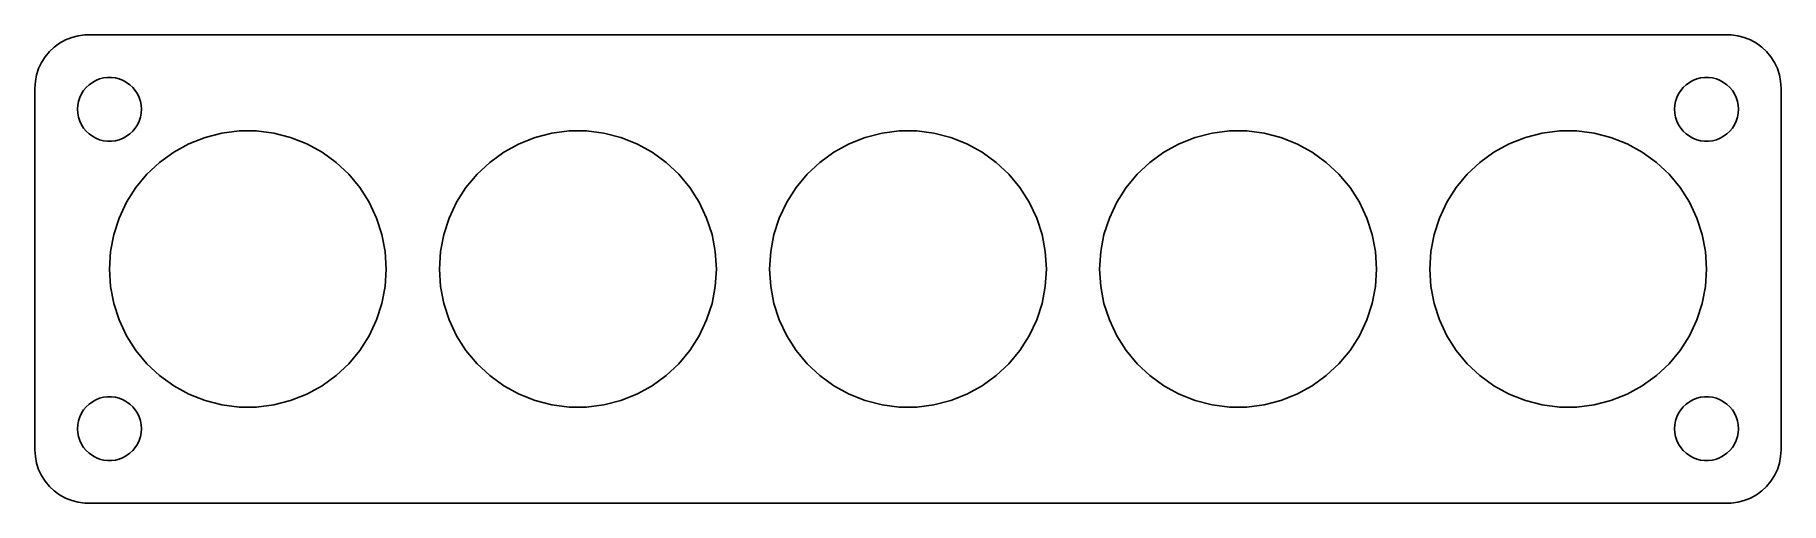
# Model space of a CAD drawing. Header units: metres. Extents: x -82 to 82, y 32 to 76.
import ezdxf

# ---------------------------------------------------------------- set-up
doc = ezdxf.new("R2010")
doc.units = ezdxf.units.M

msp = doc.modelspace()

# ---------------------------------------------------------------- linework, layer by layer
for p, q in [((-79.1289, 75.5241), (-79.6791, 75.2216)), ((-78.5451, 75.7553), (-79.1289, 75.5241)), ((-77.9369, 75.9114), (-78.5451, 75.7553)), ((-77.3139, 75.9901), (-77.9369, 75.9114)), ((77.3139, 75.9901), (-77.3139, 75.9901)), ((77.9369, 75.9114), (77.3139, 75.9901)), ((78.5451, 75.7553), (77.9369, 75.9114)), ((79.1289, 75.5241), (78.5451, 75.7553)), ((79.6791, 75.2216), (79.1289, 75.5241)), ((-81.0451, 73.9389), (-81.3815, 73.4088)), ((-80.6448, 74.4227), (-81.0451, 73.9389)), ((-80.1871, 74.8526), (-80.6448, 74.4227)), ((-79.6791, 75.2216), (-80.1871, 74.8526)), ((80.1871, 74.8526), (79.6791, 75.2216)), ((80.6448, 74.4227), (80.1871, 74.8526)), ((81.0451, 73.9389), (80.6448, 74.4227)), ((81.3815, 73.4088), (81.0451, 73.9389)), ((-81.8429, 72.2434), (-81.9606, 71.6267)), ((-81.6489, 72.8406), (-81.8429, 72.2434)), ((-81.3815, 73.4088), (-81.6489, 72.8406)), ((81.6489, 72.8406), (81.3815, 73.4088)), ((81.8429, 72.2434), (81.6489, 72.8406)), ((81.9606, 71.6267), (81.8429, 72.2434)), ((-81.9606, 71.6267), (-82, 71)), ((-82, 71), (-82, 37)), ((-77.6289, 70.4453), (-77.427, 70.7634)), ((-77.427, 70.7634), (-77.1869, 71.0536)), ((-77.1869, 71.0536), (-76.9123, 71.3115)), ((-76.9123, 71.3115), (-76.6075, 71.533)), ((-76.6075, 71.533), (-76.2773, 71.7145)), ((-76.2773, 71.7145), (-75.927, 71.8532)), ((-75.927, 71.8532), (-75.5621, 71.9469)), ((-75.5621, 71.9469), (-75.1884, 71.9941)), ((-75.1884, 71.9941), (-74.8116, 71.9941)), ((-74.8116, 71.9941), (-74.4379, 71.9469)), ((-74.4379, 71.9469), (-74.073, 71.8532)), ((-74.073, 71.8532), (-73.7227, 71.7145)), ((-73.7227, 71.7145), (-73.3925, 71.533)), ((-73.3925, 71.533), (-73.0877, 71.3115)), ((-73.0877, 71.3115), (-72.8131, 71.0536)), ((-72.8131, 71.0536), (-72.573, 70.7634)), ((-72.573, 70.7634), (-72.3711, 70.4453)), ((72.3711, 70.4453), (72.573, 70.7634)), ((72.573, 70.7634), (72.8131, 71.0536)), ((72.8131, 71.0536), (73.0877, 71.3115)), ((73.0877, 71.3115), (73.3925, 71.533)), ((73.3925, 71.533), (73.7227, 71.7145)), ((73.7227, 71.7145), (74.073, 71.8532)), ((74.073, 71.8532), (74.4379, 71.9469)), ((74.4379, 71.9469), (74.8116, 71.9941)), ((74.8116, 71.9941), (75.1884, 71.9941)), ((75.1884, 71.9941), (75.5621, 71.9469)), ((75.5621, 71.9469), (75.927, 71.8532)), ((75.927, 71.8532), (76.2773, 71.7145)), ((76.2773, 71.7145), (76.6075, 71.533)), ((76.6075, 71.533), (76.9123, 71.3115)), ((76.9123, 71.3115), (77.1869, 71.0536)), ((77.1869, 71.0536), (77.427, 70.7634)), ((77.427, 70.7634), (77.6289, 70.4453)), ((82, 71), (81.9606, 71.6267)), ((82, 37), (82, 71)), ((-78, 69), (-77.9763, 69.376)), ((-77.9763, 68.624), (-78, 69)), ((-77.9763, 69.376), (-77.9057, 69.7461)), ((-77.9057, 69.7461), (-77.7893, 70.1044)), ((-77.7893, 70.1044), (-77.6289, 70.4453)), ((-72.3711, 70.4453), (-72.2107, 70.1044)), ((-72.2107, 70.1044), (-72.0943, 69.7461)), ((-72.0943, 69.7461), (-72.0237, 69.376)), ((-72.0237, 69.376), (-72, 69)), ((-72, 69), (-72.0237, 68.624)), ((72, 69), (72.0237, 69.376)), ((72.0237, 68.624), (72, 69)), ((72.0237, 69.376), (72.0943, 69.7461)), ((72.0943, 69.7461), (72.2107, 70.1044)), ((72.2107, 70.1044), (72.3711, 70.4453)), ((77.6289, 70.4453), (77.7893, 70.1044)), ((77.7893, 70.1044), (77.9057, 69.7461)), ((77.9057, 69.7461), (77.9763, 69.376)), ((77.9763, 69.376), (78, 69)), ((78, 69), (77.9763, 68.624)), ((-77.9057, 68.2539), (-77.9763, 68.624)), ((-77.7893, 67.8956), (-77.9057, 68.2539)), ((-77.6289, 67.5547), (-77.7893, 67.8956)), ((-77.427, 67.2366), (-77.6289, 67.5547)), ((-72.3711, 67.5547), (-72.573, 67.2366)), ((-72.2107, 67.8956), (-72.3711, 67.5547)), ((-72.0943, 68.2539), (-72.2107, 67.8956)), ((-72.0237, 68.624), (-72.0943, 68.2539)), ((72.0943, 68.2539), (72.0237, 68.624)), ((72.2107, 67.8956), (72.0943, 68.2539)), ((72.3711, 67.5547), (72.2107, 67.8956)), ((72.573, 67.2366), (72.3711, 67.5547)), ((77.6289, 67.5547), (77.427, 67.2366)), ((77.7893, 67.8956), (77.6289, 67.5547)), ((77.9057, 68.2539), (77.7893, 67.8956)), ((77.9763, 68.624), (77.9057, 68.2539)), ((-77.1869, 66.9464), (-77.427, 67.2366)), ((-76.9123, 66.6884), (-77.1869, 66.9464)), ((-76.6075, 66.467), (-76.9123, 66.6884)), ((-76.2773, 66.2855), (-76.6075, 66.467)), ((-75.927, 66.1468), (-76.2773, 66.2855)), ((-75.5621, 66.0531), (-75.927, 66.1468)), ((-75.1884, 66.0059), (-75.5621, 66.0531)), ((-74.8116, 66.0059), (-75.1884, 66.0059)), ((-74.4379, 66.0531), (-74.8116, 66.0059)), ((-74.073, 66.1468), (-74.4379, 66.0531)), ((-73.7227, 66.2855), (-74.073, 66.1468)), ((-73.3925, 66.467), (-73.7227, 66.2855)), ((-73.0877, 66.6884), (-73.3925, 66.467)), ((-72.8131, 66.9464), (-73.0877, 66.6884)), ((-72.573, 67.2366), (-72.8131, 66.9464)), ((-68.9657, 64.9763), (-67.5351, 65.7627)), ((-67.5351, 65.7627), (-66.0172, 66.3637)), ((-66.0172, 66.3637), (-64.436, 66.7697)), ((-64.436, 66.7697), (-62.8163, 66.9743)), ((-62.8163, 66.9743), (-61.1837, 66.9743)), ((-61.1837, 66.9743), (-59.564, 66.7697)), ((-59.564, 66.7697), (-57.9828, 66.3637)), ((-57.9828, 66.3637), (-56.4649, 65.7627)), ((-56.4649, 65.7627), (-55.0342, 64.9763)), ((-37.9657, 64.9763), (-36.5351, 65.7627)), ((-36.5351, 65.7627), (-35.0172, 66.3637)), ((-35.0172, 66.3637), (-33.436, 66.7697)), ((-33.436, 66.7697), (-31.8163, 66.9743)), ((-31.8163, 66.9743), (-30.1837, 66.9743)), ((-30.1837, 66.9743), (-28.564, 66.7697)), ((-28.564, 66.7697), (-26.9828, 66.3637)), ((-26.9828, 66.3637), (-25.4649, 65.7627)), ((-25.4649, 65.7627), (-24.0342, 64.9763)), ((-6.96574, 64.9763), (-5.53513, 65.7627)), ((-5.53513, 65.7627), (-4.01721, 66.3637)), ((-4.01721, 66.3637), (-2.43594, 66.7697)), ((-2.43594, 66.7697), (-0.81627, 66.9743)), ((-0.81627, 66.9743), (0.81627, 66.9743)), ((0.81627, 66.9743), (2.43594, 66.7697)), ((2.43594, 66.7697), (4.01721, 66.3637)), ((4.01721, 66.3637), (5.53513, 65.7627)), ((5.53513, 65.7627), (6.96574, 64.9763)), ((24.0342, 64.9763), (25.4649, 65.7627)), ((25.4649, 65.7627), (26.9828, 66.3637)), ((26.9828, 66.3637), (28.564, 66.7697)), ((28.564, 66.7697), (30.1837, 66.9743)), ((30.1837, 66.9743), (31.8163, 66.9743)), ((31.8163, 66.9743), (33.436, 66.7697)), ((33.436, 66.7697), (35.0172, 66.3637)), ((35.0172, 66.3637), (36.5351, 65.7627)), ((36.5351, 65.7627), (37.9657, 64.9763)), ((55.0342, 64.9763), (56.4649, 65.7627)), ((56.4649, 65.7627), (57.9828, 66.3637)), ((57.9828, 66.3637), (59.564, 66.7697)), ((59.564, 66.7697), (61.1837, 66.9743)), ((61.1837, 66.9743), (62.8163, 66.9743)), ((62.8163, 66.9743), (64.436, 66.7697)), ((64.436, 66.7697), (66.0172, 66.3637)), ((66.0172, 66.3637), (67.5351, 65.7627)), ((67.5351, 65.7627), (68.9657, 64.9763)), ((72.8131, 66.9464), (72.573, 67.2366)), ((73.0877, 66.6884), (72.8131, 66.9464)), ((73.3925, 66.467), (73.0877, 66.6884)), ((73.7227, 66.2855), (73.3925, 66.467)), ((74.073, 66.1468), (73.7227, 66.2855)), ((74.4379, 66.0531), (74.073, 66.1468)), ((74.8116, 66.0059), (74.4379, 66.0531)), ((75.1884, 66.0059), (74.8116, 66.0059)), ((75.5621, 66.0531), (75.1884, 66.0059)), ((75.927, 66.1468), (75.5621, 66.0531)), ((76.2773, 66.2855), (75.927, 66.1468)), ((76.6075, 66.467), (76.2773, 66.2855)), ((76.9123, 66.6884), (76.6075, 66.467)), ((77.1869, 66.9464), (76.9123, 66.6884)), ((77.427, 67.2366), (77.1869, 66.9464)), ((-71.4766, 62.8991), (-70.2865, 64.0167)), ((-70.2865, 64.0167), (-68.9657, 64.9763)), ((-55.0342, 64.9763), (-53.7135, 64.0167)), ((-53.7135, 64.0167), (-52.5234, 62.8991)), ((-40.4766, 62.8991), (-39.2865, 64.0167)), ((-39.2865, 64.0167), (-37.9657, 64.9763)), ((-24.0342, 64.9763), (-22.7135, 64.0167)), ((-22.7135, 64.0167), (-21.5234, 62.8991)), ((-9.47658, 62.8991), (-8.2865, 64.0167)), ((-8.2865, 64.0167), (-6.96574, 64.9763)), ((6.96574, 64.9763), (8.2865, 64.0167)), ((8.2865, 64.0167), (9.47658, 62.8991)), ((21.5234, 62.8991), (22.7135, 64.0167)), ((22.7135, 64.0167), (24.0342, 64.9763)), ((37.9657, 64.9763), (39.2865, 64.0167)), ((39.2865, 64.0167), (40.4766, 62.8991)), ((52.5234, 62.8991), (53.7135, 64.0167)), ((53.7135, 64.0167), (55.0342, 64.9763)), ((68.9657, 64.9763), (70.2865, 64.0167)), ((70.2865, 64.0167), (71.4766, 62.8991)), ((-72.5172, 61.6412), (-71.4766, 62.8991)), ((-52.5234, 62.8991), (-51.4828, 61.6412)), ((-41.5172, 61.6412), (-40.4766, 62.8991)), ((-21.5234, 62.8991), (-20.4828, 61.6412)), ((-10.5172, 61.6412), (-9.47658, 62.8991)), ((9.47658, 62.8991), (10.5172, 61.6412)), ((20.4828, 61.6412), (21.5234, 62.8991)), ((40.4766, 62.8991), (41.5172, 61.6412)), ((51.4828, 61.6412), (52.5234, 62.8991)), ((71.4766, 62.8991), (72.5172, 61.6412)), ((-73.392, 60.2628), (-72.5172, 61.6412)), ((-51.4828, 61.6412), (-50.608, 60.2628)), ((-42.392, 60.2628), (-41.5172, 61.6412)), ((-20.4828, 61.6412), (-19.608, 60.2628)), ((-11.392, 60.2628), (-10.5172, 61.6412)), ((10.5172, 61.6412), (11.392, 60.2628)), ((19.608, 60.2628), (20.4828, 61.6412)), ((41.5172, 61.6412), (42.392, 60.2628)), ((50.608, 60.2628), (51.4828, 61.6412)), ((72.5172, 61.6412), (73.392, 60.2628)), ((-74.0871, 58.7856), (-73.392, 60.2628)), ((-50.608, 60.2628), (-49.9129, 58.7856)), ((-43.0871, 58.7856), (-42.392, 60.2628)), ((-19.608, 60.2628), (-18.9129, 58.7856)), ((-12.0871, 58.7856), (-11.392, 60.2628)), ((11.392, 60.2628), (12.0871, 58.7856)), ((18.9129, 58.7856), (19.608, 60.2628)), ((42.392, 60.2628), (43.0871, 58.7856)), ((49.9129, 58.7856), (50.608, 60.2628)), ((73.392, 60.2628), (74.0871, 58.7856)), ((-74.5916, 57.233), (-74.0871, 58.7856)), ((-49.9129, 58.7856), (-49.4084, 57.233)), ((-43.5916, 57.233), (-43.0871, 58.7856)), ((-18.9129, 58.7856), (-18.4084, 57.233)), ((-12.5916, 57.233), (-12.0871, 58.7856)), ((12.0871, 58.7856), (12.5916, 57.233)), ((18.4084, 57.233), (18.9129, 58.7856)), ((43.0871, 58.7856), (43.5916, 57.233)), ((49.4084, 57.233), (49.9129, 58.7856)), ((74.0871, 58.7856), (74.5916, 57.233)), ((-74.8975, 55.6293), (-74.5916, 57.233)), ((-49.4084, 57.233), (-49.1025, 55.6293)), ((-43.8975, 55.6293), (-43.5916, 57.233)), ((-18.4084, 57.233), (-18.1025, 55.6293)), ((-12.8975, 55.6293), (-12.5916, 57.233)), ((12.5916, 57.233), (12.8975, 55.6293)), ((18.1025, 55.6293), (18.4084, 57.233)), ((43.5916, 57.233), (43.8975, 55.6293)), ((49.1025, 55.6293), (49.4084, 57.233)), ((74.5916, 57.233), (74.8975, 55.6293)), ((-75, 54), (-74.8975, 55.6293)), ((-49.1025, 55.6293), (-49, 54)), ((-44, 54), (-43.8975, 55.6293)), ((-18.1025, 55.6293), (-18, 54)), ((-13, 54), (-12.8975, 55.6293)), ((12.8975, 55.6293), (13, 54)), ((18, 54), (18.1025, 55.6293)), ((43.8975, 55.6293), (44, 54)), ((49, 54), (49.1025, 55.6293)), ((74.8975, 55.6293), (75, 54)), ((-74.8975, 52.3707), (-75, 54)), ((-49, 54), (-49.1025, 52.3707)), ((-43.8975, 52.3707), (-44, 54)), ((-18, 54), (-18.1025, 52.3707)), ((-12.8975, 52.3707), (-13, 54)), ((13, 54), (12.8975, 52.3707)), ((18.1025, 52.3707), (18, 54)), ((44, 54), (43.8975, 52.3707)), ((49.1025, 52.3707), (49, 54)), ((75, 54), (74.8975, 52.3707)), ((-74.5916, 50.767), (-74.8975, 52.3707)), ((-49.1025, 52.3707), (-49.4084, 50.767)), ((-43.5916, 50.767), (-43.8975, 52.3707)), ((-18.1025, 52.3707), (-18.4084, 50.767)), ((-12.5916, 50.767), (-12.8975, 52.3707)), ((12.8975, 52.3707), (12.5916, 50.767)), ((18.4084, 50.767), (18.1025, 52.3707)), ((43.8975, 52.3707), (43.5916, 50.767)), ((49.4084, 50.767), (49.1025, 52.3707)), ((74.8975, 52.3707), (74.5916, 50.767)), ((-74.0871, 49.2144), (-74.5916, 50.767)), ((-73.392, 47.7372), (-74.0871, 49.2144)), ((-49.9129, 49.2144), (-50.608, 47.7372)), ((-49.4084, 50.767), (-49.9129, 49.2144)), ((-43.0871, 49.2144), (-43.5916, 50.767)), ((-42.392, 47.7372), (-43.0871, 49.2144)), ((-18.9129, 49.2144), (-19.608, 47.7372)), ((-18.4084, 50.767), (-18.9129, 49.2144)), ((-12.0871, 49.2144), (-12.5916, 50.767)), ((-11.392, 47.7372), (-12.0871, 49.2144)), ((12.0871, 49.2144), (11.392, 47.7372)), ((12.5916, 50.767), (12.0871, 49.2144)), ((18.9129, 49.2144), (18.4084, 50.767)), ((19.608, 47.7372), (18.9129, 49.2144)), ((43.0871, 49.2144), (42.392, 47.7372)), ((43.5916, 50.767), (43.0871, 49.2144)), ((49.9129, 49.2144), (49.4084, 50.767)), ((50.608, 47.7372), (49.9129, 49.2144)), ((74.0871, 49.2144), (73.392, 47.7372)), ((74.5916, 50.767), (74.0871, 49.2144)), ((-72.5172, 46.3588), (-73.392, 47.7372)), ((-50.608, 47.7372), (-51.4828, 46.3588)), ((-41.5172, 46.3588), (-42.392, 47.7372)), ((-19.608, 47.7372), (-20.4828, 46.3588)), ((-10.5172, 46.3588), (-11.392, 47.7372)), ((11.392, 47.7372), (10.5172, 46.3588)), ((20.4828, 46.3588), (19.608, 47.7372)), ((42.392, 47.7372), (41.5172, 46.3588)), ((51.4828, 46.3588), (50.608, 47.7372)), ((73.392, 47.7372), (72.5172, 46.3588)), ((-71.4766, 45.1009), (-72.5172, 46.3588)), ((-51.4828, 46.3588), (-52.5234, 45.1009)), ((-40.4766, 45.1009), (-41.5172, 46.3588)), ((-20.4828, 46.3588), (-21.5234, 45.1009)), ((-9.47658, 45.1009), (-10.5172, 46.3588)), ((10.5172, 46.3588), (9.47658, 45.1009)), ((21.5234, 45.1009), (20.4828, 46.3588)), ((41.5172, 46.3588), (40.4766, 45.1009)), ((52.5234, 45.1009), (51.4828, 46.3588)), ((72.5172, 46.3588), (71.4766, 45.1009)), ((-70.2865, 43.9833), (-71.4766, 45.1009)), ((-52.5234, 45.1009), (-53.7135, 43.9833)), ((-39.2865, 43.9833), (-40.4766, 45.1009)), ((-21.5234, 45.1009), (-22.7135, 43.9833)), ((-8.2865, 43.9833), (-9.47658, 45.1009)), ((9.47658, 45.1009), (8.2865, 43.9833)), ((22.7135, 43.9833), (21.5234, 45.1009)), ((40.4766, 45.1009), (39.2865, 43.9833)), ((53.7135, 43.9833), (52.5234, 45.1009)), ((71.4766, 45.1009), (70.2865, 43.9833)), ((-68.9657, 43.0237), (-70.2865, 43.9833)), ((-67.5351, 42.2373), (-68.9657, 43.0237)), ((-55.0342, 43.0237), (-56.4649, 42.2373)), ((-53.7135, 43.9833), (-55.0342, 43.0237)), ((-37.9657, 43.0237), (-39.2865, 43.9833)), ((-36.5351, 42.2373), (-37.9657, 43.0237)), ((-24.0342, 43.0237), (-25.4649, 42.2373)), ((-22.7135, 43.9833), (-24.0342, 43.0237)), ((-6.96574, 43.0237), (-8.2865, 43.9833)), ((-5.53513, 42.2373), (-6.96574, 43.0237)), ((6.96574, 43.0237), (5.53513, 42.2373)), ((8.2865, 43.9833), (6.96574, 43.0237)), ((24.0342, 43.0237), (22.7135, 43.9833)), ((25.4649, 42.2373), (24.0342, 43.0237)), ((37.9657, 43.0237), (36.5351, 42.2373)), ((39.2865, 43.9833), (37.9657, 43.0237)), ((55.0342, 43.0237), (53.7135, 43.9833)), ((56.4649, 42.2373), (55.0342, 43.0237)), ((68.9657, 43.0237), (67.5351, 42.2373)), ((70.2865, 43.9833), (68.9657, 43.0237)), ((-77.427, 40.7634), (-77.1869, 41.0536)), ((-77.1869, 41.0536), (-76.9123, 41.3116)), ((-76.9123, 41.3116), (-76.6075, 41.533)), ((-76.6075, 41.533), (-76.2773, 41.7145)), ((-76.2773, 41.7145), (-75.927, 41.8532)), ((-75.927, 41.8532), (-75.5621, 41.9469)), ((-75.5621, 41.9469), (-75.1884, 41.9941)), ((-75.1884, 41.9941), (-74.8116, 41.9941)), ((-74.8116, 41.9941), (-74.4379, 41.9469)), ((-74.4379, 41.9469), (-74.073, 41.8532)), ((-74.073, 41.8532), (-73.7227, 41.7145)), ((-73.7227, 41.7145), (-73.3925, 41.533)), ((-73.3925, 41.533), (-73.0877, 41.3116)), ((-73.0877, 41.3116), (-72.8131, 41.0536)), ((-72.8131, 41.0536), (-72.573, 40.7634)), ((-66.0172, 41.6363), (-67.5351, 42.2373)), ((-64.436, 41.2303), (-66.0172, 41.6363)), ((-62.8163, 41.0257), (-64.436, 41.2303)), ((-61.1837, 41.0257), (-62.8163, 41.0257)), ((-59.564, 41.2303), (-61.1837, 41.0257)), ((-57.9828, 41.6363), (-59.564, 41.2303)), ((-56.4649, 42.2373), (-57.9828, 41.6363)), ((-35.0172, 41.6363), (-36.5351, 42.2373)), ((-33.436, 41.2303), (-35.0172, 41.6363)), ((-31.8163, 41.0257), (-33.436, 41.2303)), ((-30.1837, 41.0257), (-31.8163, 41.0257)), ((-28.564, 41.2303), (-30.1837, 41.0257)), ((-26.9828, 41.6363), (-28.564, 41.2303)), ((-25.4649, 42.2373), (-26.9828, 41.6363)), ((-4.01721, 41.6363), (-5.53513, 42.2373)), ((-2.43594, 41.2303), (-4.01721, 41.6363)), ((-0.81627, 41.0257), (-2.43594, 41.2303)), ((0.81627, 41.0257), (-0.81627, 41.0257)), ((2.43594, 41.2303), (0.81627, 41.0257)), ((4.01721, 41.6363), (2.43594, 41.2303)), ((5.53513, 42.2373), (4.01721, 41.6363)), ((26.9828, 41.6363), (25.4649, 42.2373)), ((28.564, 41.2303), (26.9828, 41.6363)), ((30.1837, 41.0257), (28.564, 41.2303)), ((31.8163, 41.0257), (30.1837, 41.0257)), ((33.436, 41.2303), (31.8163, 41.0257)), ((35.0172, 41.6363), (33.436, 41.2303)), ((36.5351, 42.2373), (35.0172, 41.6363)), ((57.9828, 41.6363), (56.4649, 42.2373)), ((59.564, 41.2303), (57.9828, 41.6363)), ((61.1837, 41.0257), (59.564, 41.2303)), ((62.8163, 41.0257), (61.1837, 41.0257)), ((64.436, 41.2303), (62.8163, 41.0257)), ((66.0172, 41.6363), (64.436, 41.2303)), ((67.5351, 42.2373), (66.0172, 41.6363)), ((72.573, 40.7634), (72.8131, 41.0536)), ((72.8131, 41.0536), (73.0877, 41.3116)), ((73.0877, 41.3116), (73.3925, 41.533)), ((73.3925, 41.533), (73.7227, 41.7145)), ((73.7227, 41.7145), (74.073, 41.8532)), ((74.073, 41.8532), (74.4379, 41.9469)), ((74.4379, 41.9469), (74.8116, 41.9941)), ((74.8116, 41.9941), (75.1884, 41.9941)), ((75.1884, 41.9941), (75.5621, 41.9469)), ((75.5621, 41.9469), (75.927, 41.8532)), ((75.927, 41.8532), (76.2773, 41.7145)), ((76.2773, 41.7145), (76.6075, 41.533)), ((76.6075, 41.533), (76.9123, 41.3116)), ((76.9123, 41.3116), (77.1869, 41.0536)), ((77.1869, 41.0536), (77.427, 40.7634)), ((-78, 39), (-77.9763, 39.376)), ((-77.9763, 39.376), (-77.9057, 39.7461)), ((-77.9057, 39.7461), (-77.7893, 40.1044)), ((-77.7893, 40.1044), (-77.6289, 40.4453)), ((-77.6289, 40.4453), (-77.427, 40.7634)), ((-72.573, 40.7634), (-72.3711, 40.4453)), ((-72.3711, 40.4453), (-72.2107, 40.1044)), ((-72.2107, 40.1044), (-72.0943, 39.7461)), ((-72.0943, 39.7461), (-72.0237, 39.376)), ((-72.0237, 39.376), (-72, 39)), ((72, 39), (72.0237, 39.376)), ((72.0237, 39.376), (72.0943, 39.7461)), ((72.0943, 39.7461), (72.2107, 40.1044)), ((72.2107, 40.1044), (72.3711, 40.4453)), ((72.3711, 40.4453), (72.573, 40.7634)), ((77.427, 40.7634), (77.6289, 40.4453)), ((77.6289, 40.4453), (77.7893, 40.1044)), ((77.7893, 40.1044), (77.9057, 39.7461)), ((77.9057, 39.7461), (77.9763, 39.376)), ((77.9763, 39.376), (78, 39)), ((-77.9763, 38.624), (-78, 39)), ((-77.9057, 38.2539), (-77.9763, 38.624)), ((-77.7893, 37.8956), (-77.9057, 38.2539)), ((-77.6289, 37.5547), (-77.7893, 37.8956)), ((-72.2107, 37.8956), (-72.3711, 37.5547)), ((-72.0943, 38.2539), (-72.2107, 37.8956)), ((-72.0237, 38.624), (-72.0943, 38.2539)), ((-72, 39), (-72.0237, 38.624)), ((72.0237, 38.624), (72, 39)), ((72.0943, 38.2539), (72.0237, 38.624)), ((72.2107, 37.8956), (72.0943, 38.2539)), ((72.3711, 37.5547), (72.2107, 37.8956)), ((77.7893, 37.8956), (77.6289, 37.5547)), ((77.9057, 38.2539), (77.7893, 37.8956)), ((77.9763, 38.624), (77.9057, 38.2539)), ((78, 39), (77.9763, 38.624)), ((-82, 37), (-81.9606, 36.3733)), ((-81.9606, 36.3733), (-81.8429, 35.7566)), ((-77.427, 37.2366), (-77.6289, 37.5547)), ((-77.1869, 36.9464), (-77.427, 37.2366)), ((-76.9123, 36.6885), (-77.1869, 36.9464)), ((-76.6075, 36.467), (-76.9123, 36.6885)), ((-76.2773, 36.2855), (-76.6075, 36.467)), ((-75.927, 36.1468), (-76.2773, 36.2855)), ((-75.5621, 36.0531), (-75.927, 36.1468)), ((-74.073, 36.1468), (-74.4379, 36.0531)), ((-73.7227, 36.2855), (-74.073, 36.1468)), ((-73.3925, 36.467), (-73.7227, 36.2855)), ((-73.0877, 36.6885), (-73.3925, 36.467)), ((-72.8131, 36.9464), (-73.0877, 36.6885)), ((-72.573, 37.2366), (-72.8131, 36.9464)), ((-72.3711, 37.5547), (-72.573, 37.2366)), ((72.573, 37.2366), (72.3711, 37.5547)), ((72.8131, 36.9464), (72.573, 37.2366)), ((73.0877, 36.6885), (72.8131, 36.9464)), ((73.3925, 36.467), (73.0877, 36.6885)), ((73.7227, 36.2855), (73.3925, 36.467)), ((74.073, 36.1468), (73.7227, 36.2855)), ((74.4379, 36.0531), (74.073, 36.1468)), ((75.927, 36.1468), (75.5621, 36.0531)), ((76.2773, 36.2855), (75.927, 36.1468)), ((76.6075, 36.467), (76.2773, 36.2855)), ((76.9123, 36.6885), (76.6075, 36.467)), ((77.1869, 36.9464), (76.9123, 36.6885)), ((77.427, 37.2366), (77.1869, 36.9464)), ((77.6289, 37.5547), (77.427, 37.2366)), ((81.8429, 35.7566), (81.9606, 36.3733)), ((81.9606, 36.3733), (82, 37)), ((-81.8429, 35.7566), (-81.6489, 35.1594)), ((-81.6489, 35.1594), (-81.3815, 34.5912)), ((-81.3815, 34.5912), (-81.0451, 34.0611)), ((-75.1884, 36.0059), (-75.5621, 36.0531)), ((-74.8116, 36.0059), (-75.1884, 36.0059)), ((-74.4379, 36.0531), (-74.8116, 36.0059)), ((74.8116, 36.0059), (74.4379, 36.0531)), ((75.1884, 36.0059), (74.8116, 36.0059)), ((75.5621, 36.0531), (75.1884, 36.0059)), ((81.0451, 34.0611), (81.3815, 34.5912)), ((81.3815, 34.5912), (81.6489, 35.1594)), ((81.6489, 35.1594), (81.8429, 35.7566)), ((-81.0451, 34.0611), (-80.6448, 33.5773)), ((-80.6448, 33.5773), (-80.1871, 33.1474)), ((-80.1871, 33.1474), (-79.6791, 32.7784)), ((79.6791, 32.7784), (80.1871, 33.1474)), ((80.1871, 33.1474), (80.6448, 33.5773)), ((80.6448, 33.5773), (81.0451, 34.0611)), ((-79.6791, 32.7784), (-79.1289, 32.4759)), ((-79.1289, 32.4759), (-78.5451, 32.2447)), ((-78.5451, 32.2447), (-77.9369, 32.0886)), ((-77.9369, 32.0886), (-77.3139, 32.0099)), ((-77.3139, 32.0099), (77.3139, 32.0099)), ((77.3139, 32.0099), (77.9369, 32.0886)), ((77.9369, 32.0886), (78.5451, 32.2447)), ((78.5451, 32.2447), (79.1289, 32.4759)), ((79.1289, 32.4759), (79.6791, 32.7784))]:
    msp.add_line(p, q)

doc.saveas('drawing.dxf')
